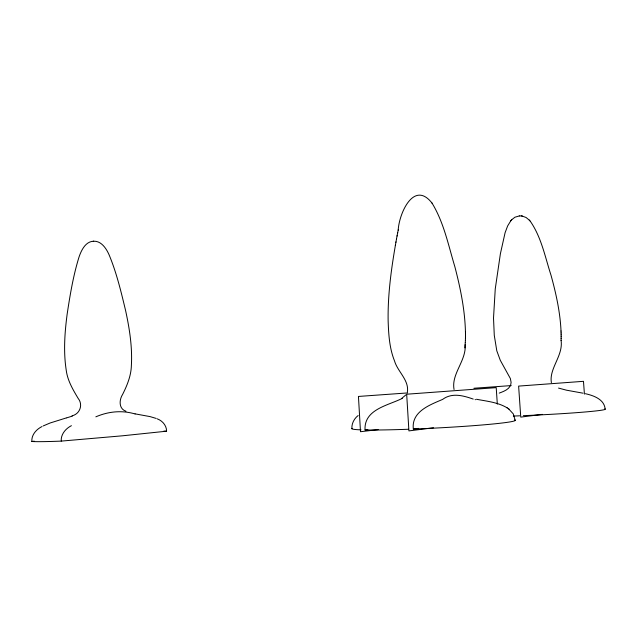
<?xml version="1.0" encoding="UTF-8"?>
<svg xmlns="http://www.w3.org/2000/svg" width="637" height="637" viewBox="0 0 637 637"><rect width="100%" height="100%" fill="white"/><g stroke="black" fill="none" stroke-linecap="round" stroke-linejoin="round"><path stroke-width="0.96" d="M561.125 338.645L561.133 336.662M351.903 428.725C351.52 423.597 354.124 418.62 358.145 415.523M465.448 338.366L465.48 336.033M561.078 340.492L561.117 338.534M42.018 426.535C36.381 429.314 31.396 434.808 31.85 441.465L32.861 441.545A70.978 2.604 -3.7 0 0 57.728 441.242L61.232 441.107C60.746 434.323 65.659 428.597 71.408 425.683M465.44 331.821C464.891 309.773 460.408 288.028 454.866 266.752C448.352 245.197 443.87 222.369 431.958 202.996M465.384 340.516L465.448 338.207M551.387 382.67C548.887 368.473 563.419 355.669 561.078 340.389M465.289 342.642L465.392 340.365M465.289 342.507L464.843 347.882M465.161 344.633C466.451 360.733 451.06 373.919 454.062 389.533M395.418 245.165C391.102 270.16 387.71 295.449 388.14 320.857C388.602 334.337 389.414 348.168 394.486 360.821C397.552 371.626 409.336 380.217 407.377 392.097M395.346 245.54L395.983 241.909M395.911 242.283L396.548 238.74M396.477 239.106L397.114 235.666M398.197 230.156C399.088 213.291 413.954 179.745 432.125 203.227M397.05 236.032L397.687 232.688M397.615 233.046L398.26 229.806M510.898 220.633L507.657 225.904L505.093 232.704L500.395 253.733L495.252 288.919L493.516 318.078L494.28 335.38L496.804 350.836L500.292 360.303L510.356 378.521L511.105 382.383L510.675 384.883M510.133 386.126C508 390.075 502.474 391.851 499.241 393.109M511.654 219.773L514.935 217.209L519.314 215.935M510.77 220.776L511.766 219.646M405.896 394.884L401.923 398.236M43.197 425.938L50.108 423L66.049 418.007M71.997 415.85C79.912 414.026 83.312 404.75 78.16 398.396C72.913 389.613 67.522 380.528 66.224 370.177C63.358 351.648 64.711 332.777 67.132 314.288C70.046 295.003 73.247 275.63 79.044 256.982C81.329 250.261 85.557 241.343 93.798 241.208C101.41 240.977 106.236 248.462 108.999 254.609C116.531 272.532 121.03 291.579 125.569 310.434C129.478 328.405 132.4 346.807 131.389 365.248C131.166 375.599 127.193 385.297 122.615 394.414C119.103 399.845 118.601 408.835 125.991 411.247M402.273 398.388C387.925 405.602 363.918 409.288 365.041 429.951L367.653 429.999A81.759 3.695 -2.9 0 0 408.556 429.25M95.845 416.837C108.386 411.414 121.938 410.069 135.116 413.962M72.331 416.112L66.399 417.936M157.172 418.82C162.363 420.683 166.615 425.484 166.591 431.193L122.607 435.788L61.232 441.107M31.85 441.465L34.271 441.162M542.334 414.368L520.755 417.116L518.622 386.094L583.484 381.324L584.424 394.12M433.486 427.785L408.914 430.899L406.677 394.215L496.215 387.646L497.322 404.089M473.203 399.065C463.147 395.585 452.015 392.416 442.604 399.415C429.696 404.949 411.279 411.606 413.325 429.067L418.724 428.39M378.195 429.601L360.494 431.719L358.448 396.445L407.672 392.925M365.041 429.951L367.82 429.625M519.29 215.935L521.385 215.935M473.888 388.259L511.232 385.584M93.273 241.232L93.671 241.208M413.325 429.067L416.948 428.924A81.759 3.695 -2.9 0 0 514.744 419.942M166.591 431.193L165.214 431.153A70.978 2.604 -3.7 0 0 163.789 431.13M522.181 216.047L526.082 217.504L529.387 220.227M521.241 215.919L522.396 216.078M476.46 399.256C486.875 401.262 497.927 402.273 507.187 407.871M135.084 413.859L150.029 416.598L156.145 418.421M583.046 393.188L566.5 390.186L558.53 388.084M585.411 393.706C593.596 395.521 604.378 399.335 605.15 409.129M475.098 399.582L475.544 399.702M508.692 408.922L513.295 413.915L515.166 420.285M506.861 407.648L509.043 409.153M530.223 221.158C541.378 237.171 545.089 256.95 551.021 275.264C556.045 293.506 560.178 312.146 561.022 331.113M529.267 220.083L530.358 221.302M561.022 330.969L561.086 333.016M561.086 332.88L561.125 334.903M465.448 331.638L465.472 334.019M561.125 334.775L561.141 336.782M465.48 333.844L465.472 336.201M361.06 429.856A81.759 3.695 -2.9 0 1 352.046 428.359M604.839 408.882A71.209 2.667 -2.7 0 1 523.343 415.666M519.665 415.818A71.209 2.667 -2.7 0 1 513.342 416.065"/></g></svg>
